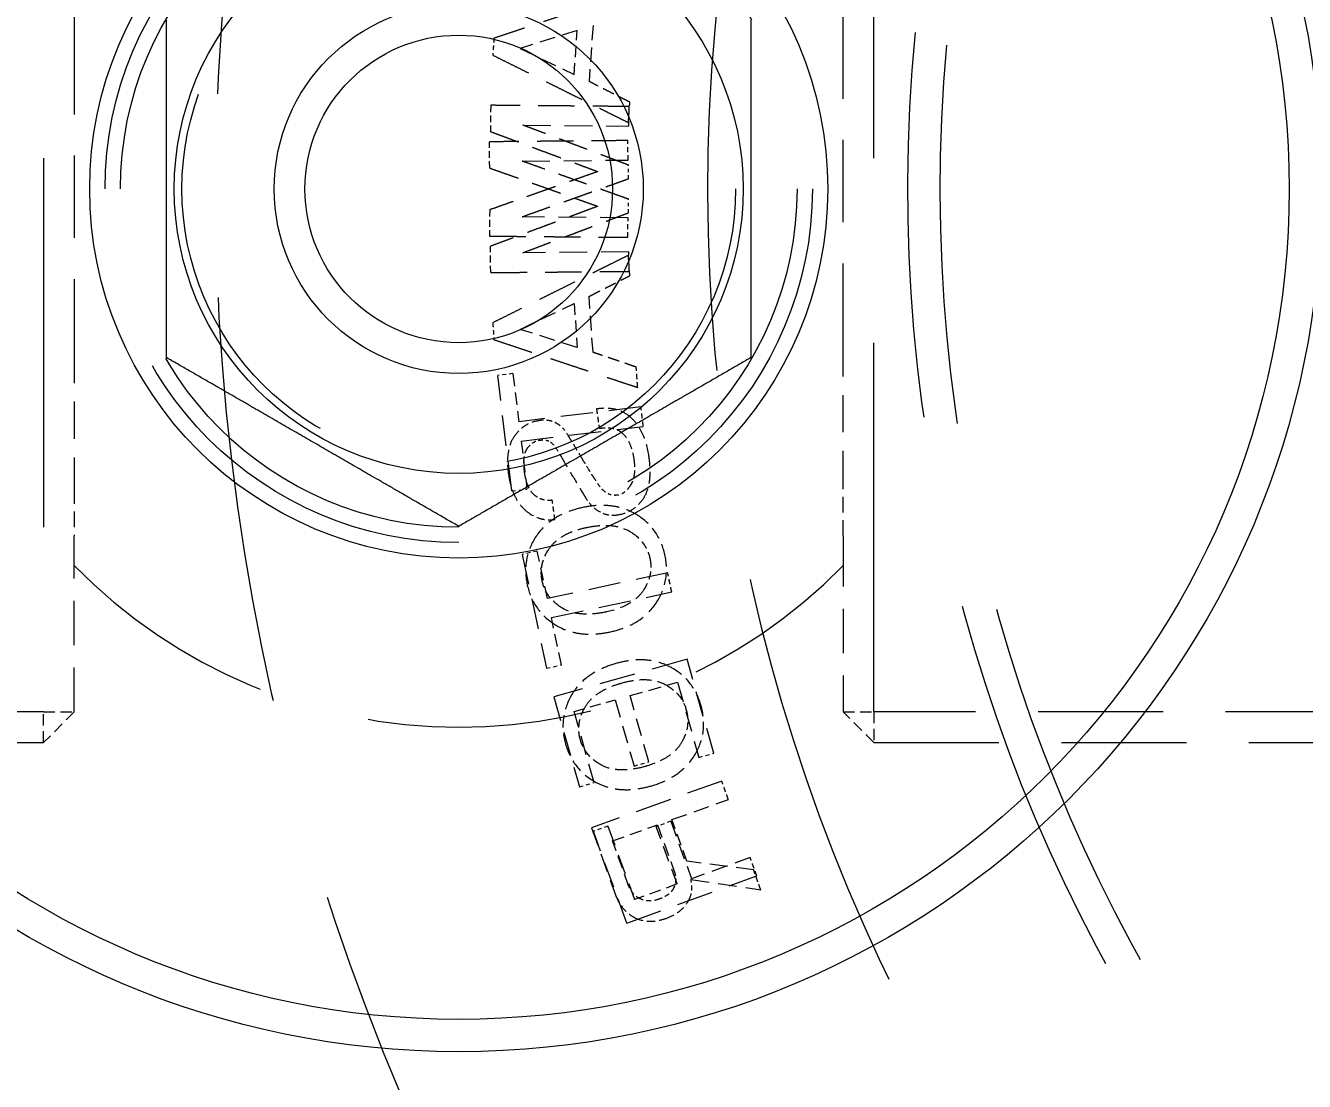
# Model space of a CAD drawing. Header units: millimetres. Extents: x 36 to 2484, y 36 to 1746.
# Drawn here: x 1437.58 to 1479.17, y 463.41 to 497.74 of the extents above; entities that cross this region are included whole.
import ezdxf

# ---------------------------------------------------------------- set-up
doc = ezdxf.new("R2010")
doc.units = ezdxf.units.MM
doc.header["$LTSCALE"] = 6
doc.linetypes.add('HIDDEN', pattern=[9.525, 6.35, -3.175])
doc.layers.add('가는실선_A4', color=7, linetype='Continuous', lineweight=5)
doc.layers.add('굵은실선_A3', color=7, linetype='Continuous', lineweight=18)
doc.layers.add('가는파선_A3', color=7, linetype='HIDDEN', lineweight=13, true_color=0x008000)
doc.styles.add('치수문자_A3(2.5)', font='')
doc.styles.get('치수문자_A3(2.5)').set_extended_font_data('GulimChe')
doc.dimstyles.new('치수_A3(2.5)', dxfattribs={"dimscale": 6, "dimtxt": 2.5, "dimasz": 2.5, "dimexe": 1.5, "dimexo": 1, "dimgap": 0.5, "dimtad": 1, "dimtoh": 1, "dimdec": 1, "dimrnd": 1e-08, "dimdsep": 46, "dimtxsty": '치수문자_A3(2.5)', "dimcen": 0.09, "dimdle": 10, "dimclrd": 8, "dimclre": 8, "dimclrt": 7, "dimadec": 1, "dimazin": 2, "dimtfac": 0.8, "dimtmove": 0, "dimatfit": 3, "dimfxl": 1, "dimtolj": 1, "dimtzin": 0, "dimlwd": -1, "dimlwe": -1, "dimarcsym": 0})

# ---------------------------------------------------------------- blocks, each defined once
blk = doc.blocks.new('*D22')
at = {"layer": 'Defpoints', "color": 0, "transparency": 16777216}
for p in [(1465.742, 545.474), (1571.785, 439.384)]:
    blk.add_point(p, dxfattribs=at)
at = {"layer": '가는실선_A4', "color": 8, "transparency": 16777216}
for p, q in [((1476.346, 534.865), (1561.18, 449.993)), ((1571.785, 439.384), (1630.69, 380.453)), ((1630.69, 380.453), (1674.093, 380.453))]:
    blk.add_line(p, q, dxfattribs=at)
for points in [[(1478.114, 536.632), (1474.578, 533.097), (1465.742, 545.474)], [(1562.948, 451.761), (1559.412, 448.226), (1571.785, 439.384)]]:
    blk.add_solid(points, dxfattribs=at)
at = {"layer": '가는실선_A4', "color": 7, "transparency": 16777216, "insert": (1653.892, 391.153), "char_height": 15, "attachment_point": 5, "style": '치수문자_A3(2.5)'}
blk.add_mtext('\\A1;∅150', dxfattribs=at)

msp = doc.modelspace()

# ---------------------------------------------------------------- linework, layer by layer
at = {"layer": '가는파선_A3', "ltscale": 0.314961}
for p, q in [((1438.168, 511.429), (1438.168, 475.429)), ((1465.168, 475.429), (1465.168, 511.429))]:
    msp.add_line(p, q, dxfattribs=at)
at = {"layer": '가는파선_A3', "ltscale": 0.031797}
for p, q in [((1439.168, 502.158), (1439.168, 497.528)), ((1464.168, 497.528), (1464.168, 502.158)), ((1439.168, 487.33), (1439.168, 482.7)), ((1464.168, 482.7), (1464.168, 487.33))]:
    msp.add_line(p, q, dxfattribs=at)
at = {"layer": '가는파선_A3', "ltscale": 0.012454}
for p, q in [((1456.034, 497.741), (1455.906, 495.923)), ((1456.034, 487.117), (1455.906, 488.935))]:
    msp.add_line(p, q, dxfattribs=at)
at = {"layer": '가는파선_A3', "ltscale": 0.07027}
for p, q in [((1439.168, 497.528), (1439.168, 487.33)), ((1464.168, 487.33), (1464.168, 497.528))]:
    msp.add_line(p, q, dxfattribs=at)
at = {"layer": '가는파선_A3', "ltscale": 0.013393}
for p, q in [((1455.521, 497.582), (1453.66, 496.994)), ((1453.66, 496.994), (1455.421, 496.151)), ((1453.66, 487.864), (1455.421, 488.707)), ((1455.521, 487.276), (1453.66, 487.864))]:
    msp.add_line(p, q, dxfattribs=at)
at = {"layer": '가는파선_A3', "ltscale": 0.00978}
for p, q in [((1455.421, 496.151), (1455.521, 497.582)), ((1455.421, 488.707), (1455.521, 487.276))]:
    msp.add_line(p, q, dxfattribs=at)
at = {"layer": '가는파선_A3', "ltscale": 0.005792}
for p, q in [((1452.706, 495.149), (1452.698, 494.294)), ((1452.675, 493.107), (1452.668, 493.962)), ((1452.675, 491.751), (1452.668, 490.896)), ((1452.706, 489.709), (1452.698, 490.564))]:
    msp.add_line(p, q, dxfattribs=at)
at = {"layer": '가는파선_A3', "ltscale": 0.023739}
for p, q in [((1453.753, 494.505), (1457.2, 494.474)), ((1453.726, 493.336), (1457.173, 493.367)), ((1457.173, 491.491), (1453.726, 491.522)), ((1457.2, 490.384), (1453.753, 490.353))]:
    msp.add_line(p, q, dxfattribs=at)
at = {"layer": '가는파선_A3', "ltscale": 0.003358}
for p, q in [((1453.432, 486.424), (1452.936, 486.364)), ((1453.391, 482.608), (1453.887, 482.669)), ((1454.223, 480.652), (1453.734, 480.548)), ((1454.52, 476.847), (1455.009, 476.951)), ((1459.476, 473.948), (1459.957, 474.084)), ((1457.368, 473.666), (1457.849, 473.802)), ((1455.59, 472.992), (1456.071, 473.128)), ((1456.517, 471.714), (1456.047, 471.543)), ((1458.56, 471.868), (1458.09, 471.697))]:
    msp.add_line(p, q, dxfattribs=at)
at = {"layer": '가는파선_A3', "ltscale": 0.02596}
for p, q in [((1453.391, 482.608), (1452.936, 486.364)), ((1453.734, 480.548), (1454.52, 476.847))]:
    msp.add_line(p, q, dxfattribs=at)
at = {"layer": '가는파선_A3', "ltscale": 0.010755}
for p, q in [((1453.432, 486.424), (1453.622, 484.86)), ((1455.009, 476.951), (1454.681, 478.493))]:
    msp.add_line(p, q, dxfattribs=at)
at = {"layer": '가는파선_A3', "ltscale": 0.027561}
for p, q in [((1457.593, 485.341), (1453.622, 484.86)), ((1453.698, 484.23), (1457.669, 484.71)), ((1458.462, 479.945), (1454.549, 479.114)), ((1454.681, 478.493), (1458.594, 479.324))]:
    msp.add_line(p, q, dxfattribs=at)
at = {"layer": '가는파선_A3', "ltscale": 0.010732}
for p, q in [((1453.698, 484.23), (1453.887, 482.669)), ((1454.549, 479.114), (1454.223, 480.652))]:
    msp.add_line(p, q, dxfattribs=at)
at = {"layer": '가는파선_A3', "ltscale": 0.01332}
for p, q in [((1439.168, 482.7), (1439.168, 481.15)), ((1464.168, 481.15), (1464.168, 482.7))]:
    msp.add_line(p, q, dxfattribs=at)
at = {"layer": '가는파선_A3', "ltscale": 0.010926}
for p, q in [((1439.168, 480.944), (1439.168, 481.15)), ((1464.168, 481.15), (1464.168, 480.944))]:
    msp.add_line(p, q, dxfattribs=at)
at = {"layer": '가는파선_A3', "ltscale": 0.037892}
for p, q in [((1439.168, 475.429), (1439.168, 480.944)), ((1464.168, 480.944), (1464.168, 475.429))]:
    msp.add_line(p, q, dxfattribs=at)
at = {"layer": '가는파선_A3', "ltscale": 0.031018}
for p, q in [((1459.093, 477.139), (1454.763, 475.914)), ((1460.22, 473.178), (1455.984, 471.66)), ((1457.13, 468.559), (1461.36, 470.096))]:
    msp.add_line(p, q, dxfattribs=at)
at = {"layer": '가는파선_A3', "ltscale": 0.021768}
for p, q in [((1459.957, 474.084), (1459.093, 477.139)), ((1457.13, 468.559), (1456.047, 471.543))]:
    msp.add_line(p, q, dxfattribs=at)
at = {"layer": '가는파선_A3', "ltscale": 0.011001}
msp.add_line((1457.24, 475.955), (1458.785, 476.392), dxfattribs=at)
at = {"layer": '가는파선_A3', "ltscale": 0.017394}
for p, q in [((1458.785, 476.392), (1459.476, 473.948)), ((1456.517, 471.714), (1457.384, 469.327))]:
    msp.add_line(p, q, dxfattribs=at)
at = {"layer": '가는파선_A3', "ltscale": 0.020816}
msp.add_line((1454.763, 475.914), (1455.59, 472.992), dxfattribs=at)
at = {"layer": '가는파선_A3', "ltscale": 0.009545}
msp.add_line((1455.417, 475.439), (1456.759, 475.819), dxfattribs=at)
at = {"layer": '가는파선_A3', "ltscale": 0.015309}
for p, q in [((1456.759, 475.819), (1457.368, 473.666)), ((1457.849, 473.802), (1457.24, 475.955))]:
    msp.add_line(p, q, dxfattribs=at)
at = {"layer": '가는파선_A3', "ltscale": 0.106678}
for p, q in [((1438.168, 475.429), (1422.668, 475.429)), ((1480.668, 475.429), (1465.168, 475.429)), ((1422.668, 474.429), (1438.168, 474.429)), ((1465.168, 474.429), (1480.668, 474.429))]:
    msp.add_line(p, q, dxfattribs=at)
at = {"layer": '가는파선_A3', "ltscale": 0.009642}
for p, q in [((1438.168, 474.429), (1438.168, 475.429)), ((1438.168, 475.429), (1439.168, 475.429)), ((1439.168, 475.429), (1438.168, 474.429)), ((1464.168, 475.429), (1465.168, 475.429)), ((1465.168, 474.429), (1464.168, 475.429)), ((1465.168, 475.429), (1465.168, 474.429))]:
    msp.add_line(p, q, dxfattribs=at)
at = {"layer": '가는파선_A3', "ltscale": 0.016442}
msp.add_line((1456.071, 473.128), (1455.417, 475.439), dxfattribs=at)
at = {"layer": '가는파선_A3', "ltscale": 0.013366}
msp.add_line((1458.601, 471.923), (1460.434, 472.58), dxfattribs=at)
at = {"layer": '가는파선_A3', "ltscale": 0.015876}
msp.add_line((1455.984, 471.66), (1456.767, 469.477), dxfattribs=at)
at = {"layer": '가는파선_A3', "ltscale": 0.010637}
msp.add_line((1456.669, 471.231), (1458.131, 471.755), dxfattribs=at)
at = {"layer": '가는파선_A3', "ltscale": 0.013587}
for p, q in [((1458.769, 469.83), (1458.09, 471.697)), ((1458.56, 471.868), (1459.239, 470.001))]:
    msp.add_line(p, q, dxfattribs=at)
at = {"layer": '가는파선_A3', "ltscale": 0.01114}
msp.add_line((1458.131, 471.755), (1458.681, 470.219), dxfattribs=at)
at = {"layer": '가는파선_A3', "ltscale": 0.009803}
msp.add_line((1459.086, 470.57), (1458.601, 471.923), dxfattribs=at)
at = {"layer": '가는파선_A3', "ltscale": 0.010551}
msp.add_line((1457.191, 469.775), (1456.669, 471.231), dxfattribs=at)
at = {"layer": '가는파선_A3', "ltscale": 0.015005}
msp.add_line((1461.255, 470.292), (1459.086, 470.57), dxfattribs=at)
at = {"layer": '가는파선_A3', "ltscale": 0.013912}
msp.add_line((1461.143, 470.692), (1459.239, 470.001), dxfattribs=at)
at = {"layer": '가는파선_A3', "ltscale": 0.01575}
msp.add_line((1459.217, 469.971), (1461.488, 469.642), dxfattribs=at)
at = {"layer": '가는파선_A3', "ltscale": 0.010091}
msp.add_line((1458.769, 469.83), (1457.384, 469.327), dxfattribs=at)
at = {"layer": '가는파선_A3', "ltscale": 0.316083}
msp.add_circle((1451.668, 492.429), 11.5, dxfattribs=at)
at = {"layer": '가는파선_A3', "ltscale": 0.302341}
msp.add_circle((1451.668, 492.429), 11, dxfattribs=at)
at = {"layer": '가는파선_A3', "ltscale": 0.329826}
msp.add_circle((1451.668, 492.429), 9, dxfattribs=at)
at = {"layer": '가는파선_A3', "ltscale": 0.347757}
msp.add_arc((1518.763, 492.429), 75, 91.60081, 243.42933, dxfattribs=at)
at = {"layer": '가는파선_A3', "ltscale": 0.361805}
msp.add_arc((1518.763, 492.429), 59, 92.0351, 252.67439, dxfattribs=at)
at = {"layer": '가는파선_A3', "ltscale": 0.329302}
msp.add_arc((1518.763, 492.429), 52.5, 92.2872, 256.5971, dxfattribs=at)
at = {"layer": '가는파선_A3', "ltscale": 0.323892}
msp.add_arc((1518.763, 492.429), 51.448, 92.334, 257.2502, dxfattribs=at)
at = {"layer": '가는파선_A3', "ltscale": 0.191729}
msp.add_arc((1451.668, 492.429), 17.5, 224.4153, 315.5847, dxfattribs=at)
at = {"layer": '가는파선_A3', "ltscale": 0.00306}
msp.add_ellipse((-2227.488, -3190.222), major_axis=(3682.53, 3674.881), ratio=0.014126, start_param=6.278751, end_param=6.28491, dxfattribs=at)
at = {"layer": '가는파선_A3', "ltscale": 0.033936}
for points, weights in [([(1457.486, 498.885), (1455.232, 498.135), (1452.813, 497.33)], [1.06643421299, 1.0405927978, 1.01386850699]), ([(1452.774, 496.779), (1455.057, 495.644), (1457.184, 494.587)], [1.01386850698, 1.04059279778, 1.06643421295]), ([(1457.184, 490.271), (1455.057, 489.214), (1452.774, 488.079)], [1.4333048817, 1.39857360051, 1.36265572016]), ([(1452.813, 487.528), (1455.232, 486.723), (1457.486, 485.973)], [1.36265572033, 1.3985736007, 1.4333048819])]:
    msp.add_rational_spline(points, weights, degree=2, dxfattribs=at)
at = {"layer": '가는파선_A3', "ltscale": 0.003707}
for points, weights in [([(1452.813, 497.33), (1452.794, 497.054), (1452.774, 496.779)], [1.00029143396, 1.00030016544, 1.00029143396]), ([(1452.774, 488.079), (1452.794, 487.804), (1452.813, 487.528)], [1.00029143396, 1.00030016545, 1.00029143396])]:
    msp.add_rational_spline(points, weights, degree=2, dxfattribs=at)
at = {"layer": '가는파선_A3', "ltscale": 0.010169}
for points, weights in [([(1457.231, 495.249), (1456.576, 495.582), (1455.906, 495.923)], [1.01560421315, 1.00784362457, 1]), ([(1455.906, 488.935), (1456.576, 489.276), (1457.231, 489.609)], [1, 1.00784362457, 1.01560421316]), ([(1457.439, 486.636), (1456.744, 486.874), (1456.034, 487.117)], [1.01609272213, 1.00832840067, 1.00048100329])]:
    msp.add_rational_spline(points, weights, degree=2, dxfattribs=at)
at = {"layer": '가는파선_A3', "ltscale": 0.004478}
for points, weights in [([(1457.184, 494.587), (1457.208, 494.918), (1457.231, 495.249)], [1.00021730173, 1.0003116485, 1.00037690942]), ([(1457.231, 489.609), (1457.208, 489.94), (1457.184, 490.271)], [1.00037690943, 1.0003116485, 1.00021730173]), ([(1457.486, 485.973), (1457.462, 486.304), (1457.439, 486.636)], [1.00037516959, 1.00046953125, 1.00053480248])]:
    msp.add_rational_spline(points, weights, degree=2, dxfattribs=at)
at = {"layer": '가는파선_A3', "ltscale": 0.031018}
for points, weights in [([(1457.206, 495.109), (1455.035, 495.128), (1452.706, 495.149)], [1.59205834156, 1.53965586895, 1.48713007656]), ([(1457.168, 494.002), (1454.997, 493.983), (1452.668, 493.962)], [1.08758384307, 1.05178610823, 1.01590412987]), ([(1452.668, 490.896), (1454.997, 490.875), (1457.168, 490.856)], [1.48713007495, 1.5396558671, 1.59205833947]), ([(1452.706, 489.709), (1455.035, 489.73), (1457.206, 489.749)], [1.01590413001, 1.0517861085, 1.08758384348])]:
    msp.add_rational_spline(points, weights, degree=2, dxfattribs=at)
at = {"layer": '가는파선_A3', "ltscale": 0.004274}
for points, weights in [([(1457.2, 494.474), (1457.203, 494.791), (1457.206, 495.109)], [1.00019763538, 1.00013522385, 1.00004626477]), ([(1457.173, 493.367), (1457.17, 493.685), (1457.168, 494.002)], [1.00015136361, 1.00008895497, 1]), ([(1457.168, 490.856), (1457.17, 491.173), (1457.173, 491.491)], [1, 1.00008895497, 1.00015136362]), ([(1457.206, 489.749), (1457.203, 490.067), (1457.2, 490.384)], [1.00004626477, 1.00013522385, 1.00019763537]), ([(1456.147, 485.276), (1456.192, 484.961), (1456.236, 484.647)], [1.00059066057, 1.00065907802, 1.00070210685]), ([(1457.669, 484.71), (1457.631, 485.026), (1457.593, 485.341)], [1.00061487371, 1.00062816836, 1.00061487371]), ([(1454.796, 481.682), (1454.752, 481.996), (1454.707, 482.31)], [1.00067786633, 1.00074047276, 1.00077910882]), ([(1458.594, 479.324), (1458.528, 479.634), (1458.462, 479.945)], [1.00104659389, 1.00105989428, 1.0010465939]), ([(1460.434, 472.58), (1460.327, 472.879), (1460.22, 473.178)], [1.00164602404, 1.00160435596, 1.00153611045]), ([(1461.36, 470.096), (1461.252, 470.394), (1461.143, 470.692)], [1.00164039765, 1.00169878901, 1.00173057276])]:
    msp.add_rational_spline(points, weights, degree=2, dxfattribs=at)
at = {"layer": '가는파선_A3', "ltscale": 0.025294}
for points, weights in [([(1457.189, 493.204), (1455.518, 493.837), (1453.753, 494.505)], [1.45703110158, 1.42802717226, 1.39842244066]), ([(1457.185, 492.098), (1455.503, 492.7), (1453.726, 493.336)], [1.06798343851, 1.04672396349, 1.0250241088]), ([(1453.726, 491.522), (1455.503, 492.158), (1457.185, 492.76)], [1.39842244149, 1.4280271732, 1.45703110262]), ([(1453.753, 490.353), (1455.518, 491.021), (1457.189, 491.654)], [1.02502410884, 1.04672396344, 1.06798343836])]:
    msp.add_rational_spline(points, weights, degree=2, dxfattribs=at)
at = {"layer": '가는파선_A3', "ltscale": 0.025636}
for points, weights in [([(1452.698, 494.294), (1454.49, 493.626), (1456.187, 492.993)], [1.38045527767, 1.40963730563, 1.43823099433]), ([(1456.187, 491.865), (1454.49, 491.232), (1452.698, 490.564)], [1.05504726294, 1.03407170815, 1.01266456362])]:
    msp.add_rational_spline(points, weights, degree=2, dxfattribs=at)
at = {"layer": '가는파선_A3', "ltscale": 0.002959}
for points, weights in [([(1457.185, 492.76), (1457.187, 492.982), (1457.189, 493.204)], [1.00003239898, 1.00003889996, 1.00003239899]), ([(1457.189, 491.654), (1457.187, 491.876), (1457.185, 492.098)], [1.00003239906, 1.00003890004, 1.00003239905])]:
    msp.add_rational_spline(points, weights, degree=2, dxfattribs=at)
at = {"layer": '가는파선_A3', "ltscale": 0.025644}
for points, weights in [([(1452.675, 493.107), (1454.479, 492.469), (1456.187, 491.865)], [1.01265704615, 1.03405144891, 1.05501322135]), ([(1456.187, 492.993), (1454.479, 492.389), (1452.675, 491.751)], [1.43795998947, 1.40938955122, 1.38022944731])]:
    msp.add_rational_spline(points, weights, degree=2, dxfattribs=at)
at = {"layer": '가는파선_A3', "ltscale": 0.007454}
msp.add_open_spline([(1457.188, 485.061), (1457.081, 485.145), (1456.961, 485.205), (1456.831, 485.244), (1456.727, 485.274), (1456.619, 485.29), (1456.511, 485.295), (1456.39, 485.301), (1456.267, 485.293), (1456.147, 485.276)], degree=3, knots=[0, 0, 0, 0, 0.0409016, 0.0409016, 0.0409016, 0.0735622, 0.0735622, 0.0735622, 0.1100634, 0.1100634, 0.1100634, 0.1100634], dxfattribs=at)
at = {"layer": '가는파선_A3', "ltscale": 0.006657}
for points, knots in [([(1454.287, 484.899), (1454.134, 484.877), (1453.99, 484.829), (1453.785, 484.707), (1453.718, 484.656), (1453.592, 484.537), (1453.533, 484.469), (1453.481, 484.396)], [0, 0, 0, 0, 0.04648823, 0.04648823, 0.07184873, 0.07184873, 0.09877102, 0.09877102, 0.09877102, 0.09877102]), ([(1453.883, 481.941), (1454.01, 481.841), (1454.151, 481.762), (1454.307, 481.715), (1454.385, 481.692), (1454.465, 481.678), (1454.547, 481.672), (1454.63, 481.666), (1454.714, 481.67), (1454.796, 481.682)], [0, 0, 0, 0, 0.04882522, 0.04882522, 0.04882522, 0.07346018, 0.07346018, 0.07346018, 0.0986339, 0.0986339, 0.0986339, 0.0986339])]:
    msp.add_open_spline(points, degree=3, knots=knots, dxfattribs=at)
at = {"layer": '가는파선_A3', "ltscale": 0.004723}
msp.add_open_spline([(1454.947, 484.743), (1454.903, 484.778), (1454.855, 484.808), (1454.754, 484.856), (1454.702, 484.875), (1454.529, 484.915), (1454.407, 484.916), (1454.287, 484.899)], degree=3, knots=[0, 0, 0, 0, 0.01689853, 0.01689853, 0.03373693, 0.03373693, 0.07029431, 0.07029431, 0.07029431, 0.07029431], dxfattribs=at)
at = {"layer": '가는파선_A3', "ltscale": 0.010398}
msp.add_open_spline([(1457.854, 483.734), (1457.816, 484.002), (1457.746, 484.272), (1457.624, 484.515), (1457.57, 484.623), (1457.506, 484.725), (1457.431, 484.819), (1457.359, 484.909), (1457.278, 484.99), (1457.188, 485.061)], degree=3, knots=[0, 0, 0, 0, 0.0814601, 0.0814601, 0.0814601, 0.1176758, 0.1176758, 0.1176758, 0.1521845, 0.1521845, 0.1521845, 0.1521845], dxfattribs=at)
at = {"layer": '가는파선_A3', "ltscale": 0.005005}
msp.add_open_spline([(1456.236, 484.647), (1456.315, 484.658), (1456.396, 484.665), (1456.477, 484.664), (1456.529, 484.664), (1456.581, 484.66), (1456.632, 484.652), (1456.691, 484.643), (1456.749, 484.629), (1456.804, 484.606), (1456.854, 484.586), (1456.902, 484.559), (1456.945, 484.525)], degree=3, knots=[0, 0, 0, 0, 0.02378911, 0.02378911, 0.02378911, 0.0392425, 0.0392425, 0.0392425, 0.05707804, 0.05707804, 0.05707804, 0.07350326, 0.07350326, 0.07350326, 0.07350326], dxfattribs=at)
at = {"layer": '가는파선_A3', "ltscale": 0.00685}
msp.add_open_spline([(1456.945, 484.525), (1457.03, 484.458), (1457.1, 484.375), (1457.156, 484.281), (1457.21, 484.192), (1457.251, 484.094), (1457.283, 483.995), (1457.321, 483.878), (1457.346, 483.755), (1457.363, 483.634)], degree=3, knots=[0, 0, 0, 0, 0.0327121, 0.0327121, 0.0327121, 0.0640418, 0.0640418, 0.0640418, 0.1008523, 0.1008523, 0.1008523, 0.1008523], dxfattribs=at)
at = {"layer": '가는파선_A3', "ltscale": 0.008678}
msp.add_open_spline([(1453.481, 484.396), (1453.399, 484.28), (1453.342, 484.15), (1453.306, 484.012), (1453.275, 483.892), (1453.259, 483.765), (1453.254, 483.634), (1453.251, 483.53), (1453.255, 483.423), (1453.266, 483.315), (1453.27, 483.266), (1453.276, 483.217), (1453.283, 483.168)], degree=3, knots=[0, 0, 0, 0, 0.0428077, 0.0428077, 0.0428077, 0.0800647, 0.0800647, 0.0800647, 0.1098135, 0.1098135, 0.1098135, 0.1232724, 0.1232724, 0.1232724, 0.1232724], dxfattribs=at)
at = {"layer": '가는파선_A3', "ltscale": 0.003187}
msp.add_open_spline([(1453.908, 484.011), (1453.956, 484.077), (1454.013, 484.135), (1454.081, 484.179), (1454.114, 484.2), (1454.148, 484.217), (1454.185, 484.231), (1454.221, 484.244), (1454.259, 484.254), (1454.298, 484.259)], degree=3, knots=[0, 0, 0, 0, 0.02450345, 0.02450345, 0.02450345, 0.03615238, 0.03615238, 0.03615238, 0.04793266, 0.04793266, 0.04793266, 0.04793266], dxfattribs=at)
at = {"layer": '가는파선_A3', "ltscale": 0.002448}
msp.add_open_spline([(1454.298, 484.259), (1454.344, 484.266), (1454.392, 484.269), (1454.439, 484.267), (1454.46, 484.267), (1454.481, 484.265), (1454.501, 484.261), (1454.53, 484.257), (1454.557, 484.249), (1454.584, 484.239), (1454.608, 484.229), (1454.631, 484.216), (1454.652, 484.2)], degree=3, knots=[0, 0, 0, 0, 0.01394129, 0.01394129, 0.01394129, 0.02013522, 0.02013522, 0.02013522, 0.02873598, 0.02873598, 0.02873598, 0.03663517, 0.03663517, 0.03663517, 0.03663517], dxfattribs=at)
at = {"layer": '가는파선_A3', "ltscale": 0.003799}
msp.add_open_spline([(1454.652, 484.2), (1454.708, 484.155), (1454.762, 484.093), (1454.872, 483.94), (1454.932, 483.839), (1454.982, 483.745)], degree=3, knots=[0, 0, 0, 0, 0.02153685, 0.02153685, 0.05000902, 0.05000902, 0.05000902, 0.05000902], dxfattribs=at)
at = {"layer": '가는파선_A3', "ltscale": 0.005893}
msp.add_open_spline([(1455.687, 483.649), (1455.644, 483.72), (1455.6, 483.792), (1455.557, 483.865), (1455.517, 483.931), (1455.477, 483.997), (1455.438, 484.062), (1455.403, 484.119), (1455.367, 484.178), (1455.33, 484.238), (1455.299, 484.29), (1455.267, 484.342), (1455.236, 484.392)], degree=3, knots=[0, 0, 0, 0, 0.02488886, 0.02488886, 0.02488886, 0.04760557, 0.04760557, 0.04760557, 0.06775304, 0.06775304, 0.06775304, 0.08542603, 0.08542603, 0.08542603, 0.08542603], dxfattribs=at)
at = {"layer": '가는파선_A3', "ltscale": 0.005746}
msp.add_open_spline([(1453.812, 483.187), (1453.803, 483.25), (1453.796, 483.315), (1453.791, 483.382), (1453.787, 483.441), (1453.785, 483.501), (1453.787, 483.56), (1453.788, 483.601), (1453.791, 483.642), (1453.795, 483.681), (1453.802, 483.744), (1453.815, 483.807), (1453.835, 483.867), (1453.853, 483.918), (1453.876, 483.967), (1453.908, 484.011)], degree=3, knots=[0, 0, 0, 0, 0.01902954, 0.01902954, 0.01902954, 0.03610367, 0.03610367, 0.03610367, 0.04797072, 0.04797072, 0.04797072, 0.06684625, 0.06684625, 0.06684625, 0.08303265, 0.08303265, 0.08303265, 0.08303265], dxfattribs=at)
at = {"layer": '가는파선_A3', "ltscale": 0.010651}
msp.add_open_spline([(1454.982, 483.745), (1455.104, 483.539), (1455.227, 483.331), (1455.468, 482.929), (1455.588, 482.73), (1455.733, 482.49), (1455.758, 482.448), (1455.783, 482.407)], degree=3, knots=[0, 0, 0, 0, 0.0716383, 0.0716383, 0.1406887, 0.1406887, 0.155386, 0.155386, 0.155386, 0.155386], dxfattribs=at)
at = {"layer": '가는파선_A3', "ltscale": 0.005302}
msp.add_open_spline([(1456.1, 482.983), (1456.065, 483.036), (1456.029, 483.092), (1455.966, 483.19), (1455.94, 483.233), (1455.861, 483.36), (1455.807, 483.448), (1455.732, 483.573), (1455.709, 483.611), (1455.687, 483.649)], degree=3, knots=[0, 0, 0, 0, 0.01920861, 0.01920861, 0.03407251, 0.03407251, 0.06415929, 0.06415929, 0.07730399, 0.07730399, 0.07730399, 0.07730399], dxfattribs=at)
at = {"layer": '가는파선_A3', "ltscale": 0.006218}
msp.add_open_spline([(1457.363, 483.634), (1457.377, 483.537), (1457.386, 483.436), (1457.385, 483.336), (1457.385, 483.265), (1457.38, 483.195), (1457.369, 483.127), (1457.358, 483.057), (1457.341, 482.988), (1457.315, 482.922), (1457.291, 482.861), (1457.261, 482.803), (1457.223, 482.75)], degree=3, knots=[0, 0, 0, 0, 0.02944824, 0.02944824, 0.02944824, 0.05019285, 0.05019285, 0.05019285, 0.07142891, 0.07142891, 0.07142891, 0.09101203, 0.09101203, 0.09101203, 0.09101203], dxfattribs=at)
at = {"layer": '가는파선_A3', "ltscale": 0.009859}
msp.add_open_spline([(1457.654, 482.336), (1457.735, 482.45), (1457.791, 482.579), (1457.856, 482.814), (1457.873, 482.918), (1457.887, 483.072), (1457.89, 483.123), (1457.894, 483.292), (1457.889, 483.413), (1457.872, 483.6), (1457.864, 483.667), (1457.854, 483.734)], degree=3, knots=[0, 0, 0, 0, 0.0421072, 0.0421072, 0.0732949, 0.0732949, 0.0882674, 0.0882674, 0.1240486, 0.1240486, 0.1441238, 0.1441238, 0.1441238, 0.1441238], dxfattribs=at)
at = {"layer": '가는파선_A3', "ltscale": 0.005607}
msp.add_open_spline([(1454.155, 482.455), (1454.085, 482.511), (1454.027, 482.58), (1453.981, 482.657), (1453.937, 482.731), (1453.903, 482.811), (1453.877, 482.892), (1453.847, 482.987), (1453.826, 483.088), (1453.812, 483.187)], degree=3, knots=[0, 0, 0, 0, 0.02709061, 0.02709061, 0.02709061, 0.05275455, 0.05275455, 0.05275455, 0.08281702, 0.08281702, 0.08281702, 0.08281702], dxfattribs=at)
at = {"layer": '가는파선_A3', "ltscale": 0.009547}
msp.add_open_spline([(1453.283, 483.168), (1453.304, 483.023), (1453.334, 482.876), (1453.409, 482.632), (1453.447, 482.533), (1453.541, 482.34), (1453.598, 482.246), (1453.73, 482.078), (1453.802, 482.005), (1453.883, 481.941)], degree=3, knots=[0, 0, 0, 0, 0.0441209, 0.0441209, 0.0755689, 0.0755689, 0.1085291, 0.1085291, 0.1395356, 0.1395356, 0.1395356, 0.1395356], dxfattribs=at)
at = {"layer": '가는파선_A3', "ltscale": 0.003476}
msp.add_open_spline([(1456.423, 482.58), (1456.396, 482.602), (1456.37, 482.626), (1456.346, 482.651), (1456.318, 482.68), (1456.292, 482.71), (1456.268, 482.739), (1456.235, 482.781), (1456.203, 482.825), (1456.172, 482.87), (1456.147, 482.908), (1456.123, 482.946), (1456.1, 482.983)], degree=3, knots=[0, 0, 0, 0, 0.01029513, 0.01029513, 0.01029513, 0.02174218, 0.02174218, 0.02174218, 0.03771851, 0.03771851, 0.03771851, 0.05092699, 0.05092699, 0.05092699, 0.05092699], dxfattribs=at)
at = {"layer": '가는파선_A3', "ltscale": 0.00396}
msp.add_open_spline([(1454.707, 482.31), (1454.611, 482.297), (1454.514, 482.299), (1454.419, 482.323), (1454.372, 482.335), (1454.326, 482.352), (1454.282, 482.373), (1454.237, 482.396), (1454.195, 482.423), (1454.155, 482.455)], degree=3, knots=[0, 0, 0, 0, 0.02938408, 0.02938408, 0.02938408, 0.04409024, 0.04409024, 0.04409024, 0.05929276, 0.05929276, 0.05929276, 0.05929276], dxfattribs=at)
at = {"layer": '가는파선_A3', "ltscale": 0.00331}
msp.add_open_spline([(1455.783, 482.407), (1455.82, 482.336), (1455.866, 482.271), (1455.917, 482.21), (1455.973, 482.145), (1456.035, 482.086), (1456.102, 482.033)], degree=3, knots=[0, 0, 0, 0, 0.02392185, 0.02392185, 0.02392185, 0.04960804, 0.04960804, 0.04960804, 0.04960804], dxfattribs=at)
at = {"layer": '가는파선_A3', "ltscale": 0.002942}
msp.add_open_spline([(1456.837, 482.473), (1456.764, 482.463), (1456.691, 482.464), (1456.619, 482.482), (1456.584, 482.491), (1456.55, 482.504), (1456.518, 482.52), (1456.484, 482.537), (1456.453, 482.557), (1456.423, 482.58)], degree=3, knots=[0, 0, 0, 0, 0.02222889, 0.02222889, 0.02222889, 0.03315304, 0.03315304, 0.03315304, 0.04442936, 0.04442936, 0.04442936, 0.04442936], dxfattribs=at)
at = {"layer": '가는파선_A3', "ltscale": 0.003276}
msp.add_open_spline([(1457.223, 482.75), (1457.171, 482.678), (1457.11, 482.609), (1457.007, 482.535), (1456.974, 482.516), (1456.906, 482.488), (1456.872, 482.478), (1456.837, 482.473)], degree=3, knots=[0, 0, 0, 0, 0.02664365, 0.02664365, 0.03801953, 0.03801953, 0.04874418, 0.04874418, 0.04874418, 0.04874418], dxfattribs=at)
at = {"layer": '가는파선_A3', "ltscale": 0.013119}
for points, knots in [([(1455.732, 482.078), (1455.543, 482.04), (1455.356, 481.988), (1455.176, 481.916), (1455.013, 481.851), (1454.857, 481.769), (1454.712, 481.669), (1454.488, 481.514), (1454.303, 481.322), (1454.156, 481.092)], [-0.1930322, -0.1930322, -0.1930322, -0.1930322, -0.1348993, -0.1348993, -0.1348993, -0.0818539, -0.0818539, -0.0818539, 0, 0, 0, 0]), ([(1454.703, 478.327), (1454.826, 478.24), (1454.958, 478.167), (1455.098, 478.11), (1455.238, 478.052), (1455.384, 478.011), (1455.534, 477.986), (1455.695, 477.958), (1455.857, 477.949), (1456.019, 477.954), (1456.192, 477.959), (1456.365, 477.981), (1456.535, 478.015)], [-0.1923045, -0.1923045, -0.1923045, -0.1923045, -0.1468953, -0.1468953, -0.1468953, -0.1010914, -0.1010914, -0.1010914, -0.0522115, -0.0522115, -0.0522115, 0, 0, 0, 0]), ([(1456.78, 476.999), (1456.594, 476.946), (1456.412, 476.879), (1456.239, 476.793), (1456.081, 476.714), (1455.932, 476.621), (1455.796, 476.509), (1455.585, 476.336), (1455.416, 476.13), (1455.289, 475.889)], [-0.1930322, -0.1930322, -0.1930322, -0.1930322, -0.1348993, -0.1348993, -0.1348993, -0.0818539, -0.0818539, -0.0818539, 0, 0, 0, 0]), ([(1456.058, 473.177), (1456.188, 473.1), (1456.325, 473.039), (1456.469, 472.993), (1456.614, 472.947), (1456.763, 472.918), (1456.914, 472.905), (1457.076, 472.89), (1457.239, 472.894), (1457.4, 472.912), (1457.572, 472.932), (1457.742, 472.967), (1457.909, 473.015)], [-0.1923045, -0.1923045, -0.1923045, -0.1923045, -0.1468953, -0.1468953, -0.1468953, -0.1010914, -0.1010914, -0.1010914, -0.0522115, -0.0522115, -0.0522115, 0, 0, 0, 0])]:
    msp.add_open_spline(points, degree=3, knots=knots, dxfattribs=at)
at = {"layer": '가는파선_A3', "ltscale": 0.01312}
for points, knots in [([(1457.564, 481.766), (1457.441, 481.853), (1457.309, 481.925), (1457.028, 482.04), (1456.882, 482.081), (1456.572, 482.134), (1456.41, 482.143), (1456.075, 482.133), (1455.902, 482.111), (1455.732, 482.078)], [-0.1923301, -0.1923301, -0.1923301, -0.1923301, -0.1469125, -0.1469125, -0.1011005, -0.1011005, -0.0521749, -0.0521749, 0, 0, 0, 0]), ([(1456.535, 478.015), (1456.724, 478.052), (1456.911, 478.104), (1457.09, 478.176), (1457.254, 478.242), (1457.41, 478.323), (1457.555, 478.423), (1457.779, 478.578), (1457.964, 478.77), (1458.11, 479)], [-0.1930548, -0.1930548, -0.1930548, -0.1930548, -0.1349261, -0.1349261, -0.1349261, -0.0818799, -0.0818799, -0.0818799, 0, 0, 0, 0]), ([(1458.631, 476.837), (1458.501, 476.913), (1458.364, 476.975), (1458.074, 477.067), (1457.926, 477.096), (1457.612, 477.123), (1457.45, 477.12), (1457.117, 477.082), (1456.946, 477.046), (1456.78, 476.999)], [-0.1923301, -0.1923301, -0.1923301, -0.1923301, -0.1469125, -0.1469125, -0.1011005, -0.1011005, -0.0521749, -0.0521749, 0, 0, 0, 0]), ([(1457.909, 473.015), (1458.095, 473.067), (1458.277, 473.135), (1458.45, 473.221), (1458.607, 473.299), (1458.756, 473.393), (1458.893, 473.505), (1459.103, 473.677), (1459.272, 473.884), (1459.4, 474.124)], [-0.1930548, -0.1930548, -0.1930548, -0.1930548, -0.1349261, -0.1349261, -0.1349261, -0.0818799, -0.0818799, -0.0818799, 0, 0, 0, 0])]:
    msp.add_open_spline(points, degree=3, knots=knots, dxfattribs=at)
at = {"layer": '가는파선_A3', "ltscale": 0.005222}
msp.add_open_spline([(1456.102, 482.033), (1456.204, 481.953), (1456.316, 481.891), (1456.439, 481.855), (1456.501, 481.837), (1456.563, 481.826), (1456.627, 481.822), (1456.692, 481.817), (1456.757, 481.82), (1456.822, 481.83)], degree=3, knots=[0, 0, 0, 0, 0.03879331, 0.03879331, 0.03879331, 0.05801448, 0.05801448, 0.05801448, 0.07770359, 0.07770359, 0.07770359, 0.07770359], dxfattribs=at)
at = {"layer": '가는파선_A3', "ltscale": 0.00683}
msp.add_open_spline([(1456.822, 481.83), (1456.98, 481.852), (1457.13, 481.9), (1457.269, 481.98), (1457.343, 482.024), (1457.412, 482.075), (1457.476, 482.133), (1457.542, 482.195), (1457.601, 482.263), (1457.654, 482.336)], degree=3, knots=[0, 0, 0, 0, 0.0481077, 0.0481077, 0.0481077, 0.0740517, 0.0740517, 0.0740517, 0.1012447, 0.1012447, 0.1012447, 0.1012447], dxfattribs=at)
at = {"layer": '가는파선_A3', "ltscale": 0.010597}
for points in [[(1458.379, 480.491), (1458.328, 480.749), (1458.237, 480.993), (1458.095, 481.215), (1457.956, 481.434), (1457.776, 481.616), (1457.564, 481.766)], [(1459.546, 475.633), (1459.475, 475.886), (1459.364, 476.122), (1459.205, 476.331), (1459.048, 476.538), (1458.854, 476.704), (1458.631, 476.837)]]:
    msp.add_open_spline(points, degree=3, knots=[-0.1568809, -0.1568809, -0.1568809, -0.1568809, -0.0779538, -0.0779538, -0.0779538, 0, 0, 0, 0], dxfattribs=at)
at = {"layer": '가는파선_A3', "ltscale": 0.01036}
for points, knots in [([(1454.583, 480.697), (1454.642, 480.79), (1454.713, 480.874), (1454.793, 480.949), (1454.879, 481.028), (1454.975, 481.096), (1455.076, 481.154), (1455.167, 481.206), (1455.263, 481.251), (1455.362, 481.289), (1455.5, 481.342), (1455.644, 481.383), (1455.787, 481.414), (1455.811, 481.419), (1455.836, 481.424), (1455.86, 481.429)], [-0.1509375, -0.1509375, -0.1509375, -0.1509375, -0.1178884, -0.1178884, -0.1178884, -0.082716, -0.082716, -0.082716, -0.0512499, -0.0512499, -0.0512499, -0.0074888, -0.0074888, -0.0074888, 0, 0, 0, 0]), ([(1456.407, 478.663), (1456.246, 478.632), (1456.08, 478.61), (1455.915, 478.604), (1455.896, 478.604), (1455.878, 478.603), (1455.859, 478.603), (1455.702, 478.602), (1455.544, 478.616), (1455.391, 478.654), (1455.231, 478.694), (1455.082, 478.759), (1454.947, 478.855)], [-0.1519909, -0.1519909, -0.1519909, -0.1519909, -0.102532, -0.102532, -0.102532, -0.0969261, -0.0969261, -0.0969261, -0.0496306, -0.0496306, -0.0496306, 0, 0, 0, 0]), ([(1455.746, 475.53), (1455.797, 475.628), (1455.861, 475.717), (1455.935, 475.798), (1456.015, 475.884), (1456.104, 475.959), (1456.201, 476.026), (1456.287, 476.085), (1456.379, 476.137), (1456.475, 476.183), (1456.608, 476.247), (1456.748, 476.299), (1456.888, 476.342), (1456.912, 476.349), (1456.936, 476.356), (1456.96, 476.363)], [-0.1509375, -0.1509375, -0.1509375, -0.1509375, -0.1178884, -0.1178884, -0.1178884, -0.082716, -0.082716, -0.082716, -0.0512499, -0.0512499, -0.0512499, -0.0074888, -0.0074888, -0.0074888, 0, 0, 0, 0]), ([(1457.729, 473.651), (1457.571, 473.606), (1457.407, 473.571), (1457.244, 473.552), (1457.225, 473.55), (1457.206, 473.548), (1457.188, 473.546), (1457.032, 473.532), (1456.873, 473.534), (1456.718, 473.559), (1456.555, 473.586), (1456.401, 473.639), (1456.258, 473.723)], [-0.1519909, -0.1519909, -0.1519909, -0.1519909, -0.102532, -0.102532, -0.102532, -0.0969261, -0.0969261, -0.0969261, -0.0496306, -0.0496306, -0.0496306, 0, 0, 0, 0])]:
    msp.add_open_spline(points, degree=3, knots=knots, dxfattribs=at)
at = {"layer": '가는파선_A3', "ltscale": 0.010361}
for points, knots in [([(1455.86, 481.429), (1456.021, 481.461), (1456.187, 481.483), (1456.352, 481.488), (1456.371, 481.489), (1456.389, 481.489), (1456.408, 481.489), (1456.565, 481.491), (1456.723, 481.476), (1456.875, 481.438), (1457.035, 481.398), (1457.185, 481.333), (1457.32, 481.238)], [-0.1520021, -0.1520021, -0.1520021, -0.1520021, -0.1025275, -0.1025275, -0.1025275, -0.096939, -0.096939, -0.096939, -0.049642, -0.049642, -0.049642, 0, 0, 0, 0]), ([(1457.684, 479.395), (1457.625, 479.302), (1457.554, 479.219), (1457.473, 479.144), (1457.388, 479.064), (1457.292, 478.996), (1457.191, 478.938), (1456.973, 478.814), (1456.726, 478.732), (1456.48, 478.679), (1456.455, 478.673), (1456.431, 478.668), (1456.407, 478.663)], [-0.1509505, -0.1509505, -0.1509505, -0.1509505, -0.1178974, -0.1178974, -0.1178974, -0.0827209, -0.0827209, -0.0827209, -0.0074735, -0.0074735, -0.0074735, 0, 0, 0, 0]), ([(1456.96, 476.363), (1457.118, 476.408), (1457.281, 476.443), (1457.445, 476.462), (1457.464, 476.464), (1457.482, 476.466), (1457.5, 476.467), (1457.657, 476.482), (1457.816, 476.48), (1457.971, 476.454), (1458.133, 476.427), (1458.288, 476.375), (1458.43, 476.291)], [-0.1520021, -0.1520021, -0.1520021, -0.1520021, -0.1025275, -0.1025275, -0.1025275, -0.096939, -0.096939, -0.096939, -0.049642, -0.049642, -0.049642, 0, 0, 0, 0]), ([(1458.942, 474.484), (1458.891, 474.386), (1458.827, 474.297), (1458.753, 474.216), (1458.674, 474.13), (1458.584, 474.054), (1458.488, 473.988), (1458.281, 473.847), (1458.041, 473.745), (1457.8, 473.672), (1457.776, 473.665), (1457.752, 473.658), (1457.729, 473.651)], [-0.1509505, -0.1509505, -0.1509505, -0.1509505, -0.1178974, -0.1178974, -0.1178974, -0.0827209, -0.0827209, -0.0827209, -0.0074735, -0.0074735, -0.0074735, 0, 0, 0, 0])]:
    msp.add_open_spline(points, degree=3, knots=knots, dxfattribs=at)
at = {"layer": '가는파선_A3', "ltscale": 0.007095}
for points, knots in [([(1457.32, 481.238), (1457.466, 481.134), (1457.595, 481.011), (1457.696, 480.862), (1457.792, 480.719), (1457.855, 480.563), (1457.889, 480.395)], [-0.1054643, -0.1054643, -0.1054643, -0.1054643, -0.0515847, -0.0515847, -0.0515847, 0, 0, 0, 0]), ([(1454.378, 479.701), (1454.344, 479.87), (1454.344, 480.038), (1454.378, 480.207), (1454.415, 480.382), (1454.487, 480.546), (1454.583, 480.697)], [-0.1054434, -0.1054434, -0.1054434, -0.1054434, -0.0538676, -0.0538676, -0.0538676, 0, 0, 0, 0]), ([(1458.43, 476.291), (1458.584, 476.2), (1458.723, 476.087), (1458.835, 475.947), (1458.943, 475.812), (1459.019, 475.662), (1459.065, 475.496)], [-0.1054643, -0.1054643, -0.1054643, -0.1054643, -0.0515847, -0.0515847, -0.0515847, 0, 0, 0, 0]), ([(1455.622, 474.52), (1455.575, 474.686), (1455.561, 474.854), (1455.582, 475.024), (1455.604, 475.203), (1455.663, 475.372), (1455.746, 475.53)], [-0.1054434, -0.1054434, -0.1054434, -0.1054434, -0.0538676, -0.0538676, -0.0538676, 0, 0, 0, 0])]:
    msp.add_open_spline(points, degree=3, knots=knots, dxfattribs=at)
at = {"layer": '가는파선_A3', "ltscale": 0.010596}
for points in [[(1454.156, 481.092), (1454.018, 480.873), (1453.921, 480.637), (1453.874, 480.381), (1453.828, 480.123), (1453.836, 479.862), (1453.887, 479.604)], [(1455.289, 475.889), (1455.168, 475.66), (1455.091, 475.416), (1455.065, 475.158), (1455.04, 474.896), (1455.069, 474.637), (1455.141, 474.384)]]:
    msp.add_open_spline(points, degree=3, knots=[-0.1568633, -0.1568633, -0.1568633, -0.1568633, -0.0789212, -0.0789212, -0.0789212, 0, 0, 0, 0], dxfattribs=at)
at = {"layer": '가는파선_A3', "ltscale": 0.007116}
for points, knots in [([(1457.889, 480.395), (1457.922, 480.225), (1457.923, 480.056), (1457.888, 479.886), (1457.852, 479.71), (1457.78, 479.547), (1457.684, 479.395)], [-0.1057738, -0.1057738, -0.1057738, -0.1057738, -0.0539592, -0.0539592, -0.0539592, 0, 0, 0, 0]), ([(1454.947, 478.855), (1454.8, 478.958), (1454.671, 479.082), (1454.571, 479.231), (1454.475, 479.375), (1454.411, 479.532), (1454.378, 479.701)], [-0.1057833, -0.1057833, -0.1057833, -0.1057833, -0.0518207, -0.0518207, -0.0518207, 0, 0, 0, 0]), ([(1459.065, 475.496), (1459.113, 475.33), (1459.127, 475.161), (1459.106, 474.99), (1459.085, 474.812), (1459.026, 474.643), (1458.942, 474.484)], [-0.1057738, -0.1057738, -0.1057738, -0.1057738, -0.0539592, -0.0539592, -0.0539592, 0, 0, 0, 0]), ([(1456.258, 473.723), (1456.104, 473.814), (1455.965, 473.927), (1455.853, 474.068), (1455.745, 474.203), (1455.669, 474.354), (1455.622, 474.52)], [-0.1057833, -0.1057833, -0.1057833, -0.1057833, -0.0518207, -0.0518207, -0.0518207, 0, 0, 0, 0]), ([(1457.396, 468.734), (1457.526, 468.668), (1457.664, 468.63), (1457.81, 468.619), (1457.907, 468.612), (1458.005, 468.618), (1458.101, 468.633), (1458.206, 468.649), (1458.31, 468.677), (1458.41, 468.713)], [0, 0, 0, 0, 0.0439271, 0.0439271, 0.0439271, 0.0733154, 0.0733154, 0.0733154, 0.1053564, 0.1053564, 0.1053564, 0.1053564])]:
    msp.add_open_spline(points, degree=3, knots=knots, dxfattribs=at)
at = {"layer": '가는파선_A3', "ltscale": 0.010618}
for points, knots in [([(1458.11, 479), (1458.249, 479.219), (1458.346, 479.456), (1458.392, 479.712), (1458.439, 479.971), (1458.43, 480.233), (1458.379, 480.491)], [-0.1571885, -0.1571885, -0.1571885, -0.1571885, -0.0791557, -0.0791557, -0.0791557, 0, 0, 0, 0]), ([(1453.887, 479.604), (1453.938, 479.345), (1454.029, 479.101), (1454.171, 478.878), (1454.311, 478.659), (1454.491, 478.477), (1454.703, 478.327)], [-0.1571839, -0.1571839, -0.1571839, -0.1571839, -0.0780276, -0.0780276, -0.0780276, 0, 0, 0, 0]), ([(1459.4, 474.124), (1459.52, 474.354), (1459.598, 474.598), (1459.623, 474.857), (1459.648, 475.119), (1459.618, 475.379), (1459.546, 475.633)], [-0.1571885, -0.1571885, -0.1571885, -0.1571885, -0.0791557, -0.0791557, -0.0791557, 0, 0, 0, 0]), ([(1455.141, 474.384), (1455.213, 474.13), (1455.324, 473.894), (1455.483, 473.684), (1455.64, 473.477), (1455.834, 473.31), (1456.058, 473.177)], [-0.1571839, -0.1571839, -0.1571839, -0.1571839, -0.0780276, -0.0780276, -0.0780276, 0, 0, 0, 0])]:
    msp.add_open_spline(points, degree=3, knots=knots, dxfattribs=at)
at = {"layer": '가는파선_A3', "ltscale": 0.003453}
msp.add_open_spline([(1458.681, 470.219), (1458.711, 470.136), (1458.727, 470.051), (1458.724, 469.963), (1458.721, 469.877), (1458.701, 469.795), (1458.665, 469.717)], degree=3, knots=[0, 0, 0, 0, 0.02629001, 0.02629001, 0.02629001, 0.05211763, 0.05211763, 0.05211763, 0.05211763], dxfattribs=at)
at = {"layer": '가는파선_A3', "ltscale": 0.004092}
msp.add_open_spline([(1459.18, 469.374), (1459.218, 469.459), (1459.238, 469.55), (1459.25, 469.753), (1459.239, 469.864), (1459.217, 469.971)], degree=3, knots=[0, 0, 0, 0, 0.02812841, 0.02812841, 0.06084959, 0.06084959, 0.06084959, 0.06084959], dxfattribs=at)
at = {"layer": '가는파선_A3', "ltscale": 0.004659}
msp.add_rational_spline([(1461.488, 469.642), (1461.371, 469.967), (1461.255, 470.292)], [1.00175759674, 1.00185447628, 1.00191989742], degree=2, dxfattribs=at)
at = {"layer": '가는파선_A3', "ltscale": 0.006783}
msp.add_open_spline([(1456.767, 469.477), (1456.825, 469.315), (1456.906, 469.163), (1457.017, 469.031), (1457.069, 468.97), (1457.127, 468.914), (1457.191, 468.864), (1457.255, 468.814), (1457.323, 468.771), (1457.396, 468.734)], degree=3, knots=[0, 0, 0, 0, 0.0516639, 0.0516639, 0.0516639, 0.0759587, 0.0759587, 0.0759587, 0.1003561, 0.1003561, 0.1003561, 0.1003561], dxfattribs=at)
at = {"layer": '가는파선_A3', "ltscale": 0.00391}
msp.add_open_spline([(1457.566, 469.351), (1457.48, 469.394), (1457.403, 469.451), (1457.338, 469.523), (1457.272, 469.597), (1457.224, 469.682), (1457.191, 469.775)], degree=3, knots=[0, 0, 0, 0, 0.02910146, 0.02910146, 0.02910146, 0.05881476, 0.05881476, 0.05881476, 0.05881476], dxfattribs=at)
at = {"layer": '가는파선_A3', "ltscale": 0.004239}
msp.add_open_spline([(1458.665, 469.717), (1458.638, 469.655), (1458.6, 469.601), (1458.552, 469.554), (1458.506, 469.507), (1458.452, 469.468), (1458.395, 469.435), (1458.329, 469.396), (1458.258, 469.365), (1458.186, 469.339)], degree=3, knots=[0, 0, 0, 0, 0.02021301, 0.02021301, 0.02021301, 0.04000831, 0.04000831, 0.04000831, 0.06303332, 0.06303332, 0.06303332, 0.06303332], dxfattribs=at)
at = {"layer": '가는파선_A3', "ltscale": 0.004306}
msp.add_open_spline([(1458.186, 469.339), (1458.094, 469.306), (1457.999, 469.284), (1457.902, 469.28), (1457.89, 469.28), (1457.878, 469.28), (1457.867, 469.28), (1457.814, 469.28), (1457.763, 469.286), (1457.712, 469.298), (1457.661, 469.31), (1457.613, 469.328), (1457.566, 469.351)], degree=3, knots=[0, 0, 0, 0, 0.02922333, 0.02922333, 0.02922333, 0.03277205, 0.03277205, 0.03277205, 0.04849669, 0.04849669, 0.04849669, 0.06410086, 0.06410086, 0.06410086, 0.06410086], dxfattribs=at)
at = {"layer": '가는파선_A3', "ltscale": 0.007117}
msp.add_open_spline([(1458.41, 468.713), (1458.541, 468.76), (1458.667, 468.821), (1458.781, 468.899), (1458.809, 468.918), (1458.836, 468.938), (1458.862, 468.96), (1458.931, 469.015), (1458.993, 469.078), (1459.047, 469.148), (1459.1, 469.218), (1459.144, 469.293), (1459.18, 469.374)], degree=3, knots=[0, 0, 0, 0, 0.0418033, 0.0418033, 0.0418033, 0.0519351, 0.0519351, 0.0519351, 0.0785532, 0.0785532, 0.0785532, 0.1049723, 0.1049723, 0.1049723, 0.1049723], dxfattribs=at)
at = {"layer": '굵은실선_A3'}
for radius in [75, 59, 52.5, 51.448, 28.052, 27, 12, 9.25, 6, 5]:
    msp.add_circle((1451.668, 492.429), radius, dxfattribs=at)
for points in [[(1442.168, 492.429), (1442.168, 494.975), (1442.168, 497.914)], [(1461.168, 497.914), (1461.168, 494.975), (1461.168, 492.429)], [(1442.168, 486.944), (1442.168, 489.883), (1442.168, 492.429)], [(1461.168, 492.429), (1461.168, 489.883), (1461.168, 486.944)], [(1446.918, 484.202), (1444.713, 485.475), (1442.168, 486.944)], [(1461.168, 486.944), (1458.622, 485.475), (1456.418, 484.202)], [(1451.668, 481.459), (1449.122, 482.929), (1446.918, 484.202)], [(1456.418, 484.202), (1454.213, 482.929), (1451.668, 481.459)]]:
    msp.add_rational_spline(points, [1, 1.0379548493, 1], degree=2, dxfattribs=at)

# ---------------------------------------------------------------- dimensions: what is measured, and where the dimension line sits
at = {"layer": '가는실선_A4', "color": 8, "true_color": 0x808080}
dim = msp.add_diameter_dim_2p(p1=(1465.742, 545.474), p2=(1571.785, 439.384), dimstyle='치수_A3(2.5)', override={"dimgap": 0.5, "dimtih": 1, "dimdec": 1, "dimlfac": 1, "dimtol": 0, "dimlim": 0, "dimtp": 0, "dimtm": 0, "dimtdec": 2, "dimatfit": 2}, dxfattribs=at)
dim.commit()
dim.dimension.update_dxf_attribs({"geometry": '*D22', "text_midpoint": (1653.892, 380.453), "dimtype": 163})

doc.saveas('drawing.dxf')
